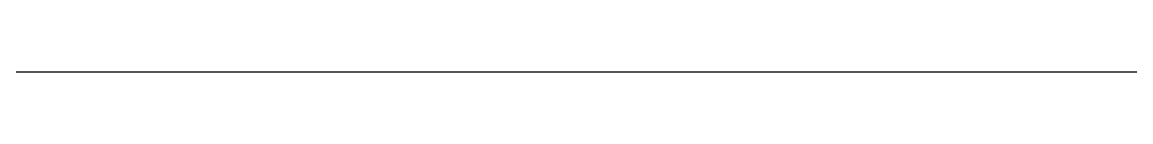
# Model space of a CAD drawing. Header units: feet. Extents: x 1 to 168002, y -59383 to 29717.
# Drawn here: x 164042.3 to 164467.4, y 3646.5 to 3646.5 of the extents above; entities that cross this region are included whole.
import ezdxf

# ---------------------------------------------------------------- set-up
doc = ezdxf.new("R2010")
doc.units = ezdxf.units.FT
doc.header["$LTSCALE"] = 50
doc.header["$MEASUREMENT"] = 0
doc.linetypes.add('CONTINU', pattern=[0])
doc.layers.get('0').update_dxf_attribs({"linetype": 'CONTINUOUS'})
doc.layers.add('Border', color=7, linetype='CONTINUOUS', lineweight=0)

# ---------------------------------------------------------------- blocks, each defined once
blk = doc.blocks.new('FORMAT')
at = {"layer": 'Border', "color": 0, "linetype": 'Continuous', "lineweight": 25}
blk.add_line((41000.02553798258, 3629.779790005647), (33000.03223172575, 3629.779790005647), dxfattribs=at)
blk = doc.blocks.new('TITLE')
at = {"xscale": 0.01, "yscale": 0.01, "zscale": 0.01}
blk.add_blockref('FORMAT', (0, 0), dxfattribs=at)

msp = doc.modelspace()

# ---------------------------------------------------------------- block references
at = {"color": 7, "linetype": 'CONTINU', "ltscale": 100, "xscale": 100, "yscale": 100, "zscale": 100}
msp.add_blockref('TITLE', (126001.4750086454, 16.71476698713377, 0.117194320057024), dxfattribs=at)

doc.saveas('drawing.dxf')
